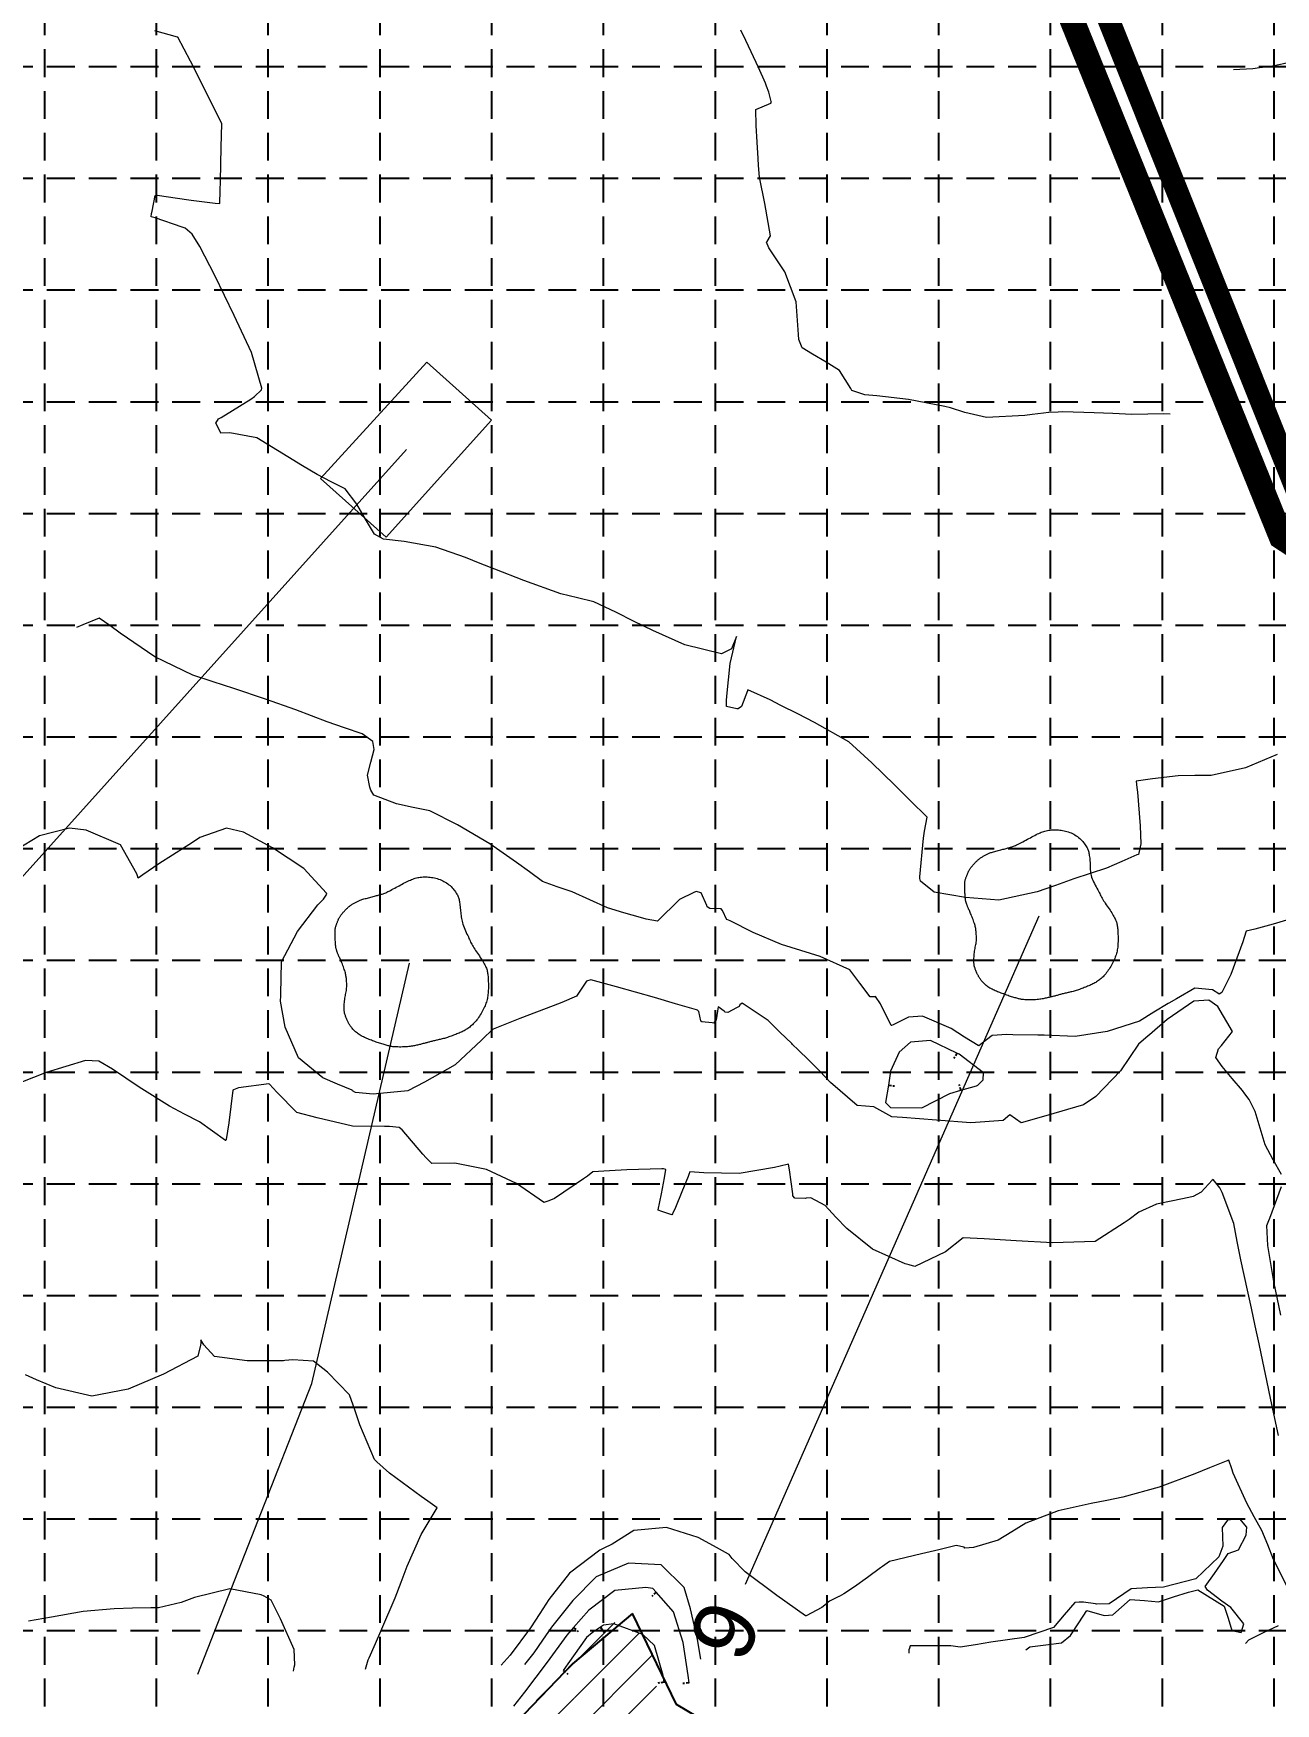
# Model space of a CAD drawing. Header units: inches. Extents: x 5793 to 8686, y 17256 to 19065.
# Drawn here: x 7506 to 8008, y 17860 to 18535 of the extents above; entities that cross this region are included whole.
import ezdxf
from ezdxf.enums import TextEntityAlignment as Align

# ---------------------------------------------------------------- set-up
doc = ezdxf.new("R2010")
doc.units = ezdxf.units.IN
doc.header["$MEASUREMENT"] = 0
for name, pattern in [('DASHED', [0.75, 0.5, -0.25]), ('DASHED2', [0.375, 0.25, -0.125]), ('HIDDEN', [0.375, 0.25, -0.125]), ('LTP068', [100, 100, 0])]:
    doc.linetypes.add(name, pattern=pattern)
for name, color, linetype in [('1 LIMITS OF DISTURBANCE', 1, 'DASHED'), ('1 SILT FENCE', 200, 'Continuous'), ('E-Cont-Inter', 253, 'DASHED2'), ('E-WHatch', 5, 'LTP068'), ('golf line', 7, 'Continuous'), ('GRID', 254, 'HIDDEN'), ('P-PAVE', 4, 'Continuous')]:
    doc.layers.add(name, color=color, linetype=linetype)
for name, color, linetype, lineweight in [('P-GOLF-HOLE REV', 30, 'Continuous', 50), ('P-GOLF-HOLE#', 30, 'Continuous', 50), ('P-GOLF-HOLE-SAME', 30, 'Continuous', 50), ('P-PHASE 1 BNDRY', 7, 'DASHED2', 40)]:
    doc.layers.add(name, color=color, linetype=linetype, lineweight=lineweight)
doc.styles.add('MONOTXT', font='MONOTXT')

# ---------------------------------------------------------------- blocks, each defined once
blk = doc.blocks.new('LTP089')
at = {"layer": 'E-Cont-Inter', "color": 2, "flags": 128}
blk.add_lwpolyline([(0, 0), (0, 0.5)], dxfattribs=at)

msp = doc.modelspace()

# ---------------------------------------------------------------- linework, layer by layer
at = {"layer": '1 LIMITS OF DISTURBANCE', "ltscale": 60, "const_width": 10}
msp.add_lwpolyline([(7457.7, 18647.85), (7841.35, 18651.88), (7880.39, 18651.25), (8009.77, 18331.46), (8112.75, 18263.26), (8213.85, 18229.39), (8343.85, 18226.56), (8345.75, 18302.51), (8513.75, 18303.79), (8514.23, 18454.18), (8361.21, 18450.24, -0.194961), (8256.31, 18489.65), (8158.35, 18529.67), (8117.67, 18558.33), (8091.09, 18583.78), (8057.87, 18629.71), (8013.22, 18671.82), (7996.13, 18710.87), (7931.85, 18727.95), (6121.08, 18711.97)], format="xyb", dxfattribs=at)
at = {"layer": '1 SILT FENCE', "ltscale": 500, "const_width": 9}
msp.add_lwpolyline([(8019.42, 18341.76), (7895.84, 18651.25)], dxfattribs=at)
at = {"layer": 'E-Cont-Inter', "color": 35, "linetype": 'Continuous', "lineweight": 0}
for points in [[(8008.12, 18243.57, 547.98), (7995.37, 18238.25, 547.98), (7981.55, 18235.18, 547.98), (7974.87, 18235.1, 547.98), (7968.19, 18235.03, 547.98), (7957.76, 18233.74, 547.98), (7951.25, 18232.81, 547.98), (7951.53, 18230.24, 547.98), (7951.73, 18228.42, 547.98), (7952.85, 18214.79, 547.98), (7953.09, 18207.51, 547.98), (7952.19, 18203.26, 547.98), (7951.5, 18203.05, 547.98), (7945.39, 18200.41, 547.98), (7939.29, 18197.76, 547.98), (7932.66, 18195.55, 547.98), (7926.03, 18193.33, 547.98), (7918.66, 18190.72, 547.98), (7911.28, 18188.12, 547.98), (7895.71, 18184.74, 547.98), (7882.32, 18185.82, 547.98), (7869.66, 18187.99, 547.98), (7864.11, 18192.42, 547.98), (7863.9, 18193.46, 547.98), (7863.81, 18194.18, 547.98), (7865.3, 18209.76, 547.98), (7865.81, 18212.61, 547.98), (7866.78, 18218.3, 547.98), (7866.7, 18218.38, 547.98), (7860.15, 18224.85, 547.98), (7853.6, 18231.33, 547.98), (7844.45, 18240.25, 547.98), (7835.24, 18248.71, 547.98), (7821.33, 18256.49, 547.98), (7814.57, 18259.97, 547.98), (7807.81, 18263.46, 547.98), (7803.39, 18265.73, 547.98), (7794.4, 18269.72, 547.98), (7794.26, 18269.32, 547.98), (7791.87, 18262.93, 547.98), (7790.58, 18261.99, 547.98), (7789.97, 18262.11, 547.98), (7785.83, 18262.93, 547.98), (7785.83, 18265.41, 547.98), (7785.95, 18267.13, 547.98), (7787.3, 18280.37, 547.98), (7789.91, 18291.25, 547.98), (7789.9, 18291.26, 547.98), (7789.88, 18291.24, 547.98), (7787.88, 18286.29, 547.98), (7783.83, 18284.21, 547.98), (7769.01, 18287.88, 547.98), (7756.03, 18293.66, 547.98), (7748.56, 18297.37, 547.98), (7741.09, 18301.07, 547.98), (7732.28, 18305.28, 547.98), (7725.61, 18306.91, 547.98), (7718.93, 18308.53, 547.98), (7703.95, 18313.84, 547.98), (7692.26, 18318.4, 547.98), (7686.38, 18320.78, 547.98), (7680.51, 18323.15, 547.98), (7668.47, 18327.31, 547.98), (7655.73, 18329.6, 547.98), (7647.29, 18330.56, 547.98), (7643.71, 18332.63, 547.98), (7640.13, 18338.71, 547.98), (7636.55, 18344.78, 547.98), (7631.88, 18350.95, 547.98), (7626.2, 18353.8, 547.98), (7620.53, 18356.64, 547.98), (7614.64, 18360.26, 547.98), (7608.75, 18363.89, 547.98), (7596.13, 18371.47, 547.98), (7585.34, 18373.55, 547.98), (7581.72, 18373.34, 547.98), (7581.61, 18373.57, 547.98), (7579.69, 18377.4, 547.98), (7580.75, 18379.18, 547.98), (7581.85, 18379.76, 547.98), (7593.79, 18387.12, 547.98), (7595.2, 18388.14, 547.98), (7598.1, 18390.94, 547.98), (7598.24, 18391.55, 547.98), (7594.01, 18405.93, 547.98), (7587.07, 18420.96, 547.98), (7579.24, 18437.05, 547.98), (7573.15, 18448.76, 547.98), (7570.04, 18453.81, 547.98), (7567.21, 18456.17, 547.98), (7566.11, 18456.61, 547.98), (7555.18, 18460.31, 547.98), (7553.47, 18460.74, 547.98), (7553.73, 18462.07, 547.98), (7553.91, 18463.02, 547.98), (7555.15, 18469.43, 547.98), (7556.2, 18469.55, 547.98), (7556.9, 18469.44, 547.98), (7563.29, 18468.47, 547.98), (7569.69, 18467.5, 547.98), (7579.35, 18466.35, 547.98), (7581.27, 18466.13, 547.98), (7581.4, 18471.42, 547.98), (7581.49, 18475.15, 547.98), (7581.67, 18482.03, 547.98), (7581.84, 18488.92, 547.98), (7582.06, 18498.31, 547.98), (7574.33, 18513.79, 547.98), (7569.35, 18523.67, 547.98), (7564.29, 18533.36, 547.98), (7564.15, 18533.38, 547.98), (7554.98, 18535.9, 547.98)], [(7964.92, 18381.11, 551.98), (7962.44, 18381.22, 551.98), (7955.95, 18381.05, 551.98), (7949.47, 18380.88, 551.98), (7941.85, 18381.28, 551.98), (7934.24, 18381.67, 551.98), (7921.63, 18381.95, 551.98), (7919.67, 18381.9, 551.98), (7915.95, 18381.73, 551.98), (7915.82, 18381.7, 551.98), (7913.81, 18381.46, 551.98), (7909.26, 18380.94, 551.98), (7906.23, 18380.59, 551.98), (7890.76, 18379.69, 551.98), (7882.05, 18381.68, 551.98), (7876.32, 18383.67, 551.98), (7873.92, 18384.17, 551.98), (7859.31, 18387.01, 551.98), (7846.53, 18388.45, 551.98), (7841.66, 18388.92, 551.98), (7836.44, 18390.57, 551.98), (7835.97, 18391.41, 551.98), (7831.47, 18398.75, 551.98), (7826.03, 18402.01, 551.98), (7820.58, 18405.28, 551.98), (7816.42, 18407.9, 551.98), (7815.07, 18411.22, 551.98), (7814.94, 18413.29, 551.98), (7813.96, 18426.45, 551.98), (7809.37, 18438.59, 551.98), (7802.88, 18448.31, 551.98), (7801.98, 18450.58, 551.98), (7802.26, 18450.88, 551.98), (7803.63, 18453.15, 551.98), (7801.28, 18466.2, 551.98), (7799.12, 18476.83, 551.98), (7798.8, 18481.53, 551.98), (7798.63, 18484.3, 551.98), (7798.23, 18490.99, 551.98), (7797.83, 18497.67, 551.98), (7797.63, 18504.09, 551.98), (7803.77, 18506.7, 551.98), (7803.97, 18507.11, 551.98), (7803.89, 18507.36, 551.98), (7802.87, 18511.09, 551.98), (7802, 18513.59, 551.98), (7801.52, 18514.74, 551.98), (7798.68, 18521.09, 551.98), (7795.84, 18527.44, 551.98), (7793.66, 18531.99, 551.98), (7791.65, 18536.11, 551.98)], [(8021.78, 18179.59, 545.98), (8006.52, 18175.07, 545.98), (7999.19, 18173.11, 545.98), (7995.63, 18172.19, 545.98), (7994.81, 18169.73, 545.98), (7994.22, 18167.99, 545.98), (7989.42, 18154.81, 545.98), (7985.78, 18147.53, 545.98), (7984.78, 18146.79, 545.98), (7984.53, 18147, 545.98), (7982.01, 18148.58, 545.98), (7974.93, 18149.19, 545.98), (7967.46, 18144.95, 545.98), (7964.4, 18143.15, 545.98), (7964.15, 18143.07, 545.98), (7958.32, 18139.47, 545.98), (7952.5, 18135.87, 545.98), (7939.57, 18131.76, 545.98), (7926.61, 18129.69, 545.98), (7914.05, 18130.2, 545.98), (7912.07, 18130.25, 545.98), (7911.58, 18130.24, 545.98), (7901.36, 18130.43, 545.98), (7898.97, 18130.47, 545.98), (7898.96, 18130.47, 545.98), (7893.04, 18130.06, 545.98), (7889.01, 18127.02, 545.98), (7887.72, 18125.91, 545.98), (7887.39, 18126.09, 545.98), (7881.94, 18129.48, 545.98), (7876.49, 18132.87, 545.98), (7864.95, 18137.86, 545.98), (7859.33, 18137.48, 545.98), (7853.14, 18134.44, 545.98), (7852.37, 18134.11, 545.98), (7852.33, 18134.18, 545.98), (7847.98, 18142.85, 545.98), (7845.94, 18145.92, 545.98), (7845.64, 18145.77, 545.98), (7843.79, 18145.73, 545.98), (7839.68, 18151.18, 545.98), (7835.56, 18156.63, 545.98), (7823.68, 18162.06, 545.98), (7815.89, 18164.47, 545.98), (7808.09, 18166.87, 545.98), (7796.52, 18171.74, 545.98), (7787.29, 18176.39, 545.98), (7786, 18177.01, 545.98), (7785.93, 18176.89, 545.98), (7784.23, 18180.57, 545.98), (7783.62, 18181.25, 545.98), (7783.31, 18181.26, 545.98), (7779.09, 18181.41, 545.98), (7777.95, 18182.11, 545.98), (7777.82, 18182.59, 545.98), (7775.63, 18187.75, 545.98), (7773.61, 18188.22, 545.98), (7772.58, 18187.9, 545.98), (7766.83, 18184.98, 545.98), (7757.92, 18176.31, 545.98), (7753.45, 18177.05, 545.98), (7751.04, 18177.76, 545.98), (7744.42, 18179.68, 545.98), (7737.8, 18181.61, 545.98), (7730.63, 18184.87, 545.98), (7723.47, 18188.14, 545.98), (7717.47, 18190.22, 545.98), (7711.47, 18192.3, 545.98), (7706.23, 18196.16, 545.98), (7700.98, 18200.02, 545.98), (7690.23, 18207.46, 545.98), (7677.28, 18215.2, 545.98), (7666.06, 18220.88, 545.98), (7659.34, 18222.25, 545.98), (7652.61, 18223.63, 545.98), (7643.42, 18227.16, 545.98), (7642.27, 18229.24, 545.98), (7641.87, 18230.35, 545.98), (7640.94, 18235.32, 545.98), (7642.27, 18240.47, 545.98), (7643.6, 18245.62, 545.98), (7642.98, 18248.89, 545.98), (7638.76, 18251.98, 545.98), (7631.65, 18254.4, 545.98), (7624.54, 18256.81, 545.98), (7618.25, 18259.22, 545.98), (7611.96, 18261.63, 545.98), (7599.66, 18266.01, 545.98), (7586.85, 18270.3, 545.98), (7578.59, 18272.99, 545.98), (7570.32, 18275.69, 545.98), (7555, 18283.12, 545.98), (7541.02, 18292.65, 545.98), (7536.78, 18295.65, 545.98), (7532.54, 18298.64, 545.98), (7525.91, 18295.99, 545.98), (7523.34, 18294.96, 545.98)], [(8009.83, 18073.99, 543.98), (8006.57, 18079.94, 543.98), (8003.29, 18085.89, 543.98), (8001.27, 18092.62, 543.98), (7999.25, 18099.36, 543.98), (7996.86, 18104.28, 543.98), (7995.13, 18106.58, 543.98), (7994.19, 18107.83, 543.98), (7990.04, 18112.74, 543.98), (7985.9, 18117.65, 543.98), (7983.4, 18121.24, 543.98), (7984.47, 18124.75, 543.98), (7985.61, 18126.05, 543.98), (7985.61, 18126.05, 543.98), (7990.17, 18131.74, 543.98), (7984.25, 18141.85, 543.98), (7980.5, 18144.38, 543.98), (7974.53, 18143.92, 543.98), (7963.74, 18136.62, 543.98), (7958.72, 18132.2, 543.98), (7956.63, 18130.38, 543.98), (7956.08, 18129.92, 543.98), (7952.15, 18126.63, 543.98), (7948.53, 18121.26, 543.98), (7944.92, 18115.88, 543.98), (7934.88, 18105.48, 543.98), (7929.9, 18102.15, 543.98), (7914.78, 18097.64, 543.98), (7904.79, 18094.79, 543.98), (7900.21, 18098.11, 543.98), (7897.55, 18095.74, 543.98), (7884.45, 18094.87, 543.98), (7870.55, 18095.89, 543.98), (7863.69, 18096.45, 543.98), (7856.84, 18097, 543.98), (7852.62, 18097.3, 543.98), (7845.37, 18101.36, 543.98), (7838.62, 18101.79, 543.98), (7827.82, 18111.14, 543.98), (7823.45, 18115.67, 543.98), (7819.09, 18120.2, 543.98), (7814.69, 18124.36, 543.98), (7812.52, 18126.48, 543.98), (7812.17, 18126.81, 543.98), (7807.4, 18131.48, 543.98), (7802.64, 18136.14, 543.98), (7792.14, 18143.1, 543.98), (7791.18, 18142.5, 543.98), (7790.98, 18141.8, 543.98), (7790.98, 18141.8, 543.98), (7789.86, 18141.3, 543.98), (7786.4, 18139.37, 543.98), (7785.28, 18139.57, 543.98), (7784.92, 18140, 543.98), (7782.49, 18141.62, 543.98), (7781.63, 18136.46, 543.98), (7780.62, 18135.11, 543.98), (7780.07, 18135.17, 543.98), (7775.87, 18135.66, 543.98), (7775.5, 18135.89, 543.98), (7775.48, 18136.02, 543.98), (7774.68, 18139.84, 543.98), (7774.09, 18140.39, 543.98), (7773.75, 18140.51, 543.98), (7765.25, 18142.96, 543.98), (7756.75, 18145.41, 543.98), (7749.07, 18147.56, 543.98), (7741.39, 18149.7, 543.98), (7731, 18152.57, 543.98), (7729.23, 18152.07, 543.98), (7725.2, 18145.97, 543.98), (7719.39, 18143.4, 543.98), (7715.78, 18142.03, 543.98), (7709.11, 18139.48, 543.98), (7702.43, 18136.93, 543.98), (7691.58, 18132.63, 543.98), (7688.61, 18129.92, 543.98), (7686.93, 18128.19, 543.98), (7676.3, 18118.21, 543.98), (7663.9, 18111.24, 543.98), (7657.17, 18107.82, 543.98), (7643.2, 18106.46, 543.98), (7636, 18107.09, 543.98), (7634.79, 18107.76, 543.98), (7634.65, 18107.99, 543.98), (7628.74, 18110.48, 543.98), (7622.83, 18112.97, 543.98), (7613.04, 18121.03, 543.98), (7607.68, 18133.44, 543.98), (7605.79, 18143.96, 543.98), (7605.85, 18146.15, 543.98), (7605.84, 18146.79, 543.98), (7606.18, 18159.92, 543.98), (7612.67, 18172.11, 543.98), (7620.8, 18182.87, 543.98), (7623.16, 18185.12, 543.98), (7624.45, 18187.17, 543.98), (7624.31, 18187.66, 543.98), (7615.21, 18197.53, 543.98), (7602.49, 18205.91, 543.98), (7590.82, 18212.26, 543.98), (7583.98, 18213.82, 543.98), (7573.14, 18210.05, 543.98), (7569.76, 18207.84, 543.98), (7567.64, 18206.5, 543.98), (7562.15, 18202.98, 543.98), (7556.66, 18199.47, 543.98), (7550.13, 18195, 543.98), (7548.27, 18193.65, 543.98), (7547.96, 18194.66, 543.98), (7547.73, 18195.38, 543.98), (7541.14, 18207.17, 543.98), (7527.34, 18213.05, 543.98), (7520.6, 18213.83, 543.98), (7508.48, 18210.74, 543.98), (7496.04, 18203.22, 543.98)], [(7878.76, 18123.02, 543.98), (7868.2, 18128.15, 543.98), (7860.15, 18127.37, 543.98), (7855.56, 18123.34, 543.98), (7852.06, 18115.68, 543.98), (7851.19, 18110.11, 543.98)], [(8008.69, 17968.53, 541.98), (8005.57, 17982.96, 541.98), (8003.94, 17990.69, 541.98), (8002.31, 17998.41, 541.98), (8000.82, 18005.6, 541.98), (7999.33, 18012.79, 541.98), (7997.73, 18019.99, 541.98), (7996.14, 18027.19, 541.98), (7993.44, 18039.54, 541.98), (7992.06, 18046.85, 541.98), (7990.68, 18054.15, 541.98), (7985.99, 18066.65, 541.98), (7984.94, 18068.6, 541.98), (7982.28, 18071.92, 541.98), (7981.86, 18071.65, 541.98), (7977.45, 18066.82, 541.98), (7974.23, 18065.02, 541.98), (7972.48, 18064.66, 541.98), (7965.96, 18063.35, 541.98), (7959.44, 18062.04, 541.98), (7952.35, 18058.7, 541.98), (7948.39, 18055.73, 541.98), (7946.35, 18054.38, 541.98), (7934.6, 18046.89, 541.98), (7917.39, 18046.31, 541.98), (7902.71, 18047.15, 541.98), (7896.25, 18047.54, 541.98), (7889.79, 18047.93, 541.98), (7881.4, 18048.43, 541.98), (7874.25, 18042.76, 541.98), (7861.86, 18036.87, 541.98), (7859.58, 18037.48, 541.98), (7857.96, 18037.92, 541.98), (7844.82, 18043.79, 541.98), (7834.38, 18052.14, 541.98), (7830.02, 18056.78, 541.98), (7825.66, 18061.43, 541.98), (7819.83, 18064.6, 541.98), (7817.99, 18064.35, 541.98), (7817.6, 18064.33, 541.98), (7813.4, 18064.34, 541.98), (7812.65, 18065.38, 541.98), (7812.63, 18066.09, 541.98), (7811.32, 18075.9, 541.98), (7810.84, 18078.1, 541.98), (7807.51, 18077.3, 541.98), (7805.14, 18076.75, 541.98), (7790.89, 18074.42, 541.98), (7776.7, 18074.57, 541.98), (7771.05, 18075.05, 541.98), (7770.64, 18073.93, 541.98), (7770.34, 18073.14, 541.98), (7767.76, 18066.91, 541.98), (7765.18, 18060.67, 541.98), (7764.01, 18058.03, 541.98), (7763.77, 18057.65, 541.98), (7763.72, 18057.67, 541.98), (7759.72, 18059.04, 541.98), (7758.27, 18059.62, 541.98), (7758.29, 18059.69, 541.98), (7759.56, 18066.15, 541.98), (7760.85, 18072.61, 541.98), (7761.39, 18076.01, 541.98), (7760.39, 18076.19, 541.98), (7759.66, 18076.23, 541.98), (7745.63, 18075.85, 541.98), (7738.58, 18075.42, 541.98), (7731.89, 18074.99, 541.98), (7729.68, 18073.33, 541.98), (7728.12, 18072.15, 541.98), (7716.4, 18064.32, 541.98), (7714.09, 18063.27, 541.98), (7712.09, 18062.72, 541.98), (7711.97, 18062.83, 541.98), (7701.08, 18070.33, 541.98), (7688.88, 18075.94, 541.98), (7676.12, 18078.57, 541.98), (7666.85, 18078.45, 541.98), (7664.53, 18080.65, 541.98), (7663.27, 18082.23, 541.98), (7654.83, 18092.03, 541.98), (7653.63, 18092.93, 541.98), (7649.8, 18093.37, 541.98), (7647.68, 18093.36, 541.98), (7634.83, 18093.53, 541.98), (7620.61, 18096.83, 541.98), (7612.37, 18098.98, 541.98), (7604.3, 18107.26, 541.98), (7601.25, 18110.45, 541.98), (7600.99, 18110.54, 541.98), (7588.85, 18108.91, 541.98), (7586.78, 18108.17, 541.98), (7586.57, 18108, 541.98), (7585.71, 18101.44, 541.98), (7584.85, 18094.88, 541.98), (7583.87, 18088.1, 541.98), (7583.64, 18087.69, 541.98), (7583.58, 18087.69, 541.98), (7578.33, 18091.44, 541.98), (7573.08, 18095.2, 541.98), (7567.03, 18098.37, 541.98), (7560.98, 18101.54, 541.98), (7548.65, 18109.29, 541.98), (7543.32, 18112.91, 541.98), (7537.99, 18116.52, 541.98), (7532.34, 18119.7, 541.98), (7527.03, 18120.07, 541.98), (7511.16, 18115.22, 541.98), (7495.17, 18108.84, 541.98)], [(7886.72, 18109.75, 543.98), (7887.26, 18110.09, 543.98), (7889.49, 18112.19, 543.98), (7889.54, 18115.08, 543.98), (7879.8, 18122.52, 543.98), (7878.76, 18123.02, 543.98)], [(7851.19, 18110.11, 543.98), (7850.08, 18103.02, 543.98), (7852.05, 18100.99, 543.98), (7864.64, 18100.9, 543.98), (7876, 18106.68, 543.98), (7880.49, 18107.96, 543.98)], [(7880.49, 18107.96, 543.98), (7886.72, 18109.75, 543.98)], [(8009.62, 18017.18, 543.98), (8006.82, 18030.81, 543.98), (8004.41, 18045.31, 543.98), (8003.98, 18053.32, 543.98), (8004.77, 18055.44, 543.98), (8005.22, 18056.3, 543.98), (8009.85, 18069.07, 543.98)], [(7640.02, 17874.18, 537.98), (7641.19, 17877.9, 537.98), (7641.56, 17878.72, 537.98), (7644.13, 17884.56, 537.98), (7646.69, 17890.39, 537.98), (7651.99, 17902.96, 537.98), (7654.44, 17909.35, 537.98), (7656.88, 17915.75, 537.98), (7662.54, 17928.53, 537.98), (7666.55, 17935.35, 537.98), (7669.01, 17939.34, 537.98), (7665.23, 17942.04, 537.98), (7662.57, 17943.94, 537.98), (7649.71, 17953.38, 537.98), (7644.59, 17957.84, 537.98), (7643.76, 17958.81, 537.98), (7643.69, 17958.85, 537.98), (7637.81, 17972.8, 537.98), (7635.7, 17978.86, 537.98), (7633.58, 17984.92, 537.98), (7624.76, 17994.19, 537.98), (7619.08, 17998.53, 537.98), (7610.69, 17999.16, 537.98), (7607.49, 17998.86, 537.98), (7606.91, 17998.71, 537.98), (7592.31, 17998.69, 537.98), (7579.14, 18000.5, 537.98), (7574.75, 18005.16, 537.98), (7573.65, 18007.15, 537.98), (7573.58, 18005.87, 537.98), (7573.52, 18004.98, 537.98), (7572.37, 18000.6, 537.98), (7558.57, 17993.3, 537.98), (7544.29, 17987.25, 537.98), (7529.53, 17984.37, 537.98), (7515.01, 17987.8, 537.98), (7507.24, 17991.05, 537.98), (7502.83, 17993, 537.98)], [(8012.6, 17906.77, 537.98), (8006.71, 17918.47, 537.98), (8004.34, 17924.33, 537.98), (8001.98, 17930.19, 537.98), (7998.92, 17935.73, 537.98), (7995.85, 17941.27, 537.98), (7990.44, 17953.39, 537.98), (7989.83, 17955.11, 537.98), (7988.6, 17958.52, 537.98), (7987.62, 17958.13, 537.98), (7986.89, 17957.84, 537.98), (7980.87, 17955.43, 537.98), (7974.84, 17953.02, 537.98), (7960.5, 17947.62, 537.98), (7945.85, 17943.67, 537.98), (7939.44, 17942.35, 537.98), (7933.02, 17941.04, 537.98), (7919.7, 17938.17, 537.98), (7906.62, 17933.08, 537.98), (7901.08, 17929.66, 537.98), (7895.54, 17926.24, 537.98), (7885.59, 17923.32, 537.98), (7882.09, 17923.06, 537.98), (7881.71, 17923.38, 537.98), (7878.5, 17924.1, 537.98), (7871.55, 17922.41, 537.98), (7864.6, 17920.72, 537.98), (7851.57, 17917.63, 537.98), (7848.76, 17915.65, 537.98), (7848, 17915.08, 537.98), (7842.72, 17911.25, 537.98), (7837.44, 17907.41, 537.98), (7833.2, 17904.62, 537.98), (7831.34, 17903.52, 537.98), (7831.22, 17903.5, 537.98), (7827.4, 17901.59, 537.98), (7826.15, 17900.66, 537.98), (7826.13, 17900.51, 537.98), (7824.33, 17899.12, 537.98), (7817.97, 17895.76, 537.98), (7817.75, 17895.72, 537.98), (7806.08, 17903.9, 537.98), (7793.3, 17913.54, 537.98), (7788.05, 17918.91, 537.98), (7786.85, 17920.54, 537.98), (7786.63, 17920.64, 537.98), (7780.52, 17923.97, 537.98), (7774.42, 17927.3, 537.98), (7761.57, 17931.37, 537.98), (7748.46, 17930.13, 537.98), (7739.63, 17924.66, 537.98), (7736.05, 17922.85, 537.98), (7734.73, 17922.27, 537.98), (7722.49, 17912.87, 537.98), (7714.1, 17902.32, 537.98), (7710.39, 17896.61, 537.98), (7706.68, 17890.9, 537.98), (7698.53, 17879.86, 537.98), (7694.91, 17875.79, 537.98)], [(7906.67, 17881.98, 535.98), (7908.34, 17883.15, 535.98), (7914.72, 17883.99, 535.98), (7921.09, 17884.83, 535.98), (7924.75, 17887.74, 535.98), (7928.01, 17892.81, 535.98), (7931.27, 17897.88, 535.98), (7938.29, 17895.86, 535.98), (7941.78, 17896.11, 535.98), (7948.81, 17902.31, 535.98), (7954.52, 17901.84, 535.98), (7960.22, 17901.38, 535.98), (7966.29, 17903.32, 535.98), (7972.36, 17905.27, 535.98), (7976.07, 17906.25, 535.98), (7986.81, 17899.62, 535.98), (7988.33, 17894.7, 535.98), (7989.85, 17889.77, 535.98), (7993.55, 17888.96, 535.98), (7994.74, 17892.42, 535.98), (7989.45, 17899.02, 535.98), (7985.83, 17901.59, 535.98), (7980.05, 17906.06, 535.98), (7979.14, 17907.54, 535.98), (7982.79, 17912.78, 535.98), (7986.44, 17918.01, 535.98), (7988.38, 17920.84, 535.98), (7992.51, 17922.39, 535.98), (7995.59, 17928.35, 535.98), (7995.91, 17931.49, 535.98), (7993.11, 17934.94, 535.98), (7988.07, 17934.29, 535.98), (7985.94, 17931.34, 535.98), (7986.22, 17923.87, 535.98), (7984.56, 17919.53, 535.98), (7975.26, 17910.62, 535.98), (7962.21, 17907.28, 535.98), (7955.73, 17906.96, 535.98), (7949.25, 17906.64, 535.98), (7940.26, 17900.58, 535.98), (7935.25, 17900.37, 535.98), (7934.85, 17900.5, 535.98), (7929.91, 17901.19, 535.98), (7928.54, 17901.18, 535.98), (7928.26, 17901.19, 535.98), (7926.42, 17901.13, 535.98), (7922.14, 17896.06, 535.98), (7917.86, 17890.99, 535.98), (7905.96, 17886.93, 535.98), (7899.27, 17885.97, 535.98), (7892.59, 17885, 535.98), (7886.35, 17884.03, 535.98), (7880.1, 17883.06, 535.98), (7876.45, 17883.63, 535.98), (7859.97, 17883.61, 535.98), (7859.68, 17882.68, 535.98), (7859.48, 17882.01, 535.98), (7859.38, 17880.6, 535.98)], [(7775.5, 17878.15, 535.98), (7774.07, 17886.21, 535.98), (7771.32, 17898.56, 535.98), (7768.7, 17907.09, 535.98), (7759.5, 17916.26, 535.98), (7746.31, 17916.99, 535.98), (7733.21, 17911.47, 535.98), (7723.77, 17901.95, 535.98), (7715.15, 17891.06, 535.98), (7711.57, 17885.91, 535.98), (7708, 17880.75, 535.98), (7704.24, 17876.06, 535.98)], [(7611, 17873.33, 535.98), (7611.27, 17875.02, 535.98), (7611.48, 17875.9, 535.98), (7611.27, 17882.06, 535.98), (7605.75, 17894.5, 535.98), (7601.96, 17902.04, 535.98), (7599.16, 17903.7, 535.98), (7597.93, 17904.24, 535.98), (7585.32, 17906.65, 535.98), (7571.04, 17903.12, 535.98), (7565.67, 17901.05, 535.98), (7556.5, 17898.98, 535.98), (7553.45, 17898.92, 535.98), (7546.06, 17898.74, 535.98), (7538.66, 17898.56, 535.98), (7526.04, 17897.4, 535.98), (7513.27, 17895.18, 535.98), (7503.98, 17893.55, 535.98)], [(7757.48, 17905.22, 533.98), (7756.1, 17906.78, 533.98), (7753.3, 17907.12, 533.98), (7740.74, 17905.95, 533.98), (7730.2, 17898.01, 533.98), (7724.08, 17891.03, 533.98)], [(7770.73, 17868.63, 533.98), (7770.38, 17871.65, 533.98), (7768.32, 17884.91, 533.98), (7764.43, 17897.35, 533.98), (7757.48, 17905.22, 533.98)], [(7724.08, 17891.03, 533.98), (7721.31, 17887.87, 533.98), (7713.46, 17876.95, 533.98), (7704.24, 17864.92, 533.98), (7699.87, 17859.2, 533.98)], [(7734.95, 17891.08, 531.98), (7732.14, 17889.29, 531.98)], [(7760.61, 17868.86, 531.98), (7760.22, 17871.66, 531.98), (7756.79, 17883.68, 531.98), (7752.07, 17888.11, 531.98), (7740.34, 17892.5, 531.98), (7736.18, 17891.87, 531.98), (7734.95, 17891.08, 531.98)], [(7995.34, 17884.58, 537.98), (7996.64, 17886.07, 537.98), (8002.66, 17888.91, 537.98), (8008.69, 17891.75, 537.98)], [(7732.14, 17889.29, 531.98), (7731.58, 17888.83, 531.98), (7729.23, 17886.95, 531.98), (7721.76, 17876.25, 531.98), (7719.82, 17873.68, 531.98)]]:
    msp.add_polyline3d(points, dxfattribs=at)
at = {"layer": 'E-WHatch', "color": 35, "ltscale": 500}
msp.add_lwpolyline([(7697, 17712.4), (7770.69, 17763.24), (7838.04, 17786.12), (7852.01, 17840.77), (7829.14, 17854.75), (7787.21, 17847.13), (7765.61, 17859.83), (7747.82, 17896.69), (7723.68, 17876.36), (7694.46, 17845.86), (7657.61, 17802.64), (7647.45, 17782.3), (7649.98, 17751.8), (7666.5, 17731.46), (7681.75, 17716.21)], close=True, dxfattribs=at)
at = {"layer": 'E-WHatch', "lineweight": 9}
for points in [[(7709.04, 17861.31, 531.34), (7740.69, 17892.96, 531.34)], [(7653.67, 17791.79, 531.34), (7750.66, 17888.79, 531.34)], [(7653.07, 17777.05, 531.34), (7755.58, 17879.57, 531.34)], [(7654.86, 17764.7, 531.34), (7757.52, 17867.36, 531.34)]]:
    msp.add_polyline3d(points, dxfattribs=at)
at = {"layer": 'golf line', "linetype": 'Continuous', "lineweight": 0}
msp.add_lwpolyline([(7664.77, 18402.1), (7690.91, 18378.6), (7648.46, 18331.38), (7621.88, 18355.14), (7664.77, 18402.1)], dxfattribs=at)
for points in [[(7906.7, 18209.03), (7907.31, 18209.35), (7907.91, 18209.68), (7908.51, 18210.01), (7909.11, 18210.33), (7909.7, 18210.64), (7910.28, 18210.94), (7910.84, 18211.23), (7911.39, 18211.5), (7911.92, 18211.75), (7912.42, 18211.97), (7912.92, 18212.18), (7913.41, 18212.37), (7913.9, 18212.54), (7914.38, 18212.69), (7914.88, 18212.82), (7915.38, 18212.93), (7915.9, 18213.03), (7916.43, 18213.1), (7916.97, 18213.16), (7917.52, 18213.2), (7918.08, 18213.22), (7918.65, 18213.22), (7919.22, 18213.21), (7919.8, 18213.17), (7920.37, 18213.11), (7920.95, 18213.04), (7921.53, 18212.94), (7922.11, 18212.83), (7922.69, 18212.69), (7923.26, 18212.53), (7923.82, 18212.35), (7924.38, 18212.15), (7924.93, 18211.93), (7925.47, 18211.68), (7925.99, 18211.41), (7926.51, 18211.11), (7927.01, 18210.8), (7927.49, 18210.46), (7927.96, 18210.1), (7928.42, 18209.71), (7928.85, 18209.3), (7929.26, 18208.88), (7929.65, 18208.44), (7930.01, 18208), (7930.35, 18207.57), (7930.66, 18207.14), (7930.94, 18206.72), (7931.18, 18206.33), (7931.4, 18205.95), (7931.58, 18205.6), (7931.73, 18205.25), (7931.86, 18204.9), (7931.98, 18204.55), (7932.08, 18204.17), (7932.16, 18203.77), (7932.24, 18203.33), (7932.31, 18202.84), (7932.38, 18202.32), (7932.45, 18201.77), (7932.51, 18201.19), (7932.56, 18200.6), (7932.6, 18200), (7932.64, 18199.4), (7932.66, 18198.8), (7932.68, 18198.21), (7932.69, 18197.64), (7932.71, 18197.06), (7932.75, 18196.49), (7932.81, 18195.91), (7932.9, 18195.32), (7933.03, 18194.72), (7933.21, 18194.1), (7933.44, 18193.45), (7933.72, 18192.8), (7934.03, 18192.13), (7934.37, 18191.47), (7934.71, 18190.81), (7935.06, 18190.17), (7935.4, 18189.55), (7935.71, 18188.97), (7935.99, 18188.42), (7936.25, 18187.9), (7936.5, 18187.41), (7936.73, 18186.94), (7936.97, 18186.47), (7937.21, 18186.01), (7937.47, 18185.54), (7937.75, 18185.06), (7938.07, 18184.55), (7938.4, 18184.03), (7938.76, 18183.5), (7939.14, 18182.95), (7939.52, 18182.4), (7939.91, 18181.84), (7940.29, 18181.29), (7940.66, 18180.74), (7941.02, 18180.19), (7941.36, 18179.66), (7941.68, 18179.14), (7941.98, 18178.63), (7942.26, 18178.14), (7942.51, 18177.67), (7942.73, 18177.21), (7942.93, 18176.77), (7943.1, 18176.35), (7943.24, 18175.95), (7943.36, 18175.56), (7943.46, 18175.16), (7943.54, 18174.77), (7943.61, 18174.36), (7943.66, 18173.94), (7943.71, 18173.49), (7943.76, 18173.02), (7943.8, 18172.52), (7943.83, 18172), (7943.86, 18171.46), (7943.88, 18170.91), (7943.9, 18170.34), (7943.91, 18169.76), (7943.92, 18169.18), (7943.91, 18168.6), (7943.9, 18168.03), (7943.88, 18167.45), (7943.85, 18166.88), (7943.8, 18166.32), (7943.75, 18165.76), (7943.68, 18165.22), (7943.59, 18164.69), (7943.49, 18164.18), (7943.38, 18163.68), (7943.25, 18163.19), (7943.1, 18162.7), (7942.93, 18162.21), (7942.75, 18161.71), (7942.55, 18161.21), (7942.32, 18160.7), (7942.08, 18160.17), (7941.83, 18159.63), (7941.55, 18159.08), (7941.26, 18158.54), (7940.96, 18157.99), (7940.64, 18157.46), (7940.31, 18156.94), (7939.98, 18156.43), (7939.63, 18155.95), (7939.28, 18155.49), (7938.93, 18155.06), (7938.57, 18154.64), (7938.2, 18154.25), (7937.84, 18153.87), (7937.47, 18153.52), (7937.1, 18153.19), (7936.73, 18152.87), (7936.36, 18152.58), (7935.99, 18152.3), (7935.62, 18152.04), (7935.25, 18151.79), (7934.87, 18151.56), (7934.48, 18151.33), (7934.1, 18151.12), (7933.7, 18150.91), (7933.3, 18150.72), (7932.89, 18150.53), (7932.47, 18150.34), (7932.05, 18150.16), (7931.61, 18149.98), (7931.17, 18149.8), (7930.72, 18149.62), (7930.27, 18149.44), (7929.8, 18149.26), (7929.34, 18149.08), (7928.87, 18148.91), (7928.4, 18148.74), (7927.93, 18148.58), (7927.47, 18148.43), (7927.02, 18148.29), (7926.58, 18148.15), (7926.15, 18148.03), (7925.73, 18147.92), (7925.31, 18147.81), (7924.9, 18147.71), (7924.5, 18147.62), (7924.1, 18147.52), (7923.7, 18147.43), (7923.3, 18147.34), (7922.91, 18147.25), (7922.52, 18147.16), (7922.14, 18147.07), (7921.76, 18146.97), (7921.39, 18146.88), (7921.03, 18146.79), (7920.68, 18146.7), (7920.34, 18146.61), (7920, 18146.52), (7919.67, 18146.42), (7919.34, 18146.33), (7919.01, 18146.24), (7918.68, 18146.15), (7918.33, 18146.06), (7917.98, 18145.97), (7917.61, 18145.87), (7917.23, 18145.78), (7916.84, 18145.69), (7916.45, 18145.6), (7916.05, 18145.51), (7915.65, 18145.42), (7915.25, 18145.33), (7914.85, 18145.23), (7914.45, 18145.14), (7914.05, 18145.05), (7913.65, 18144.97), (7913.22, 18144.88), (7912.78, 18144.81), (7912.3, 18144.74), (7911.78, 18144.67), (7911.22, 18144.62), (7910.61, 18144.58), (7909.97, 18144.55), (7909.3, 18144.53), (7908.63, 18144.53), (7907.97, 18144.53), (7907.34, 18144.54), (7906.74, 18144.56), (7906.21, 18144.58), (7905.74, 18144.62), (7905.33, 18144.66), (7904.97, 18144.71), (7904.65, 18144.77), (7904.34, 18144.83), (7904.04, 18144.9), (7903.73, 18144.98), (7903.41, 18145.07), (7903.06, 18145.17), (7902.68, 18145.27), (7902.27, 18145.38), (7901.85, 18145.5), (7901.4, 18145.63), (7900.95, 18145.76), (7900.48, 18145.9), (7900.01, 18146.05), (7899.53, 18146.21), (7899.05, 18146.37), (7898.58, 18146.54), (7898.1, 18146.71), (7897.62, 18146.89), (7897.14, 18147.07), (7896.67, 18147.25), (7896.19, 18147.43), (7895.73, 18147.61), (7895.26, 18147.8), (7894.8, 18147.98), (7894.35, 18148.18), (7893.9, 18148.38), (7893.46, 18148.59), (7893.03, 18148.8), (7892.6, 18149.03), (7892.19, 18149.28), (7891.78, 18149.54), (7891.39, 18149.8), (7891.01, 18150.08), (7890.65, 18150.36), (7890.31, 18150.65), (7889.98, 18150.93), (7889.68, 18151.23), (7889.4, 18151.52), (7889.14, 18151.8), (7888.91, 18152.08), (7888.69, 18152.36), (7888.49, 18152.63), (7888.31, 18152.88), (7888.15, 18153.12), (7888, 18153.35), (7887.86, 18153.56), (7887.73, 18153.76), (7887.62, 18153.95), (7887.5, 18154.14), (7887.39, 18154.34), (7887.28, 18154.56), (7887.17, 18154.79), (7887.05, 18155.05), (7886.93, 18155.34), (7886.8, 18155.65), (7886.66, 18155.98), (7886.53, 18156.31), (7886.4, 18156.64), (7886.28, 18156.95), (7886.17, 18157.24), (7886.07, 18157.51), (7885.99, 18157.73), (7885.92, 18157.93), (7885.87, 18158.12), (7885.83, 18158.31), (7885.79, 18158.51), (7885.77, 18158.75), (7885.75, 18159.03), (7885.73, 18159.37), (7885.72, 18159.78), (7885.72, 18160.26), (7885.72, 18160.78), (7885.73, 18161.33), (7885.75, 18161.91), (7885.78, 18162.51), (7885.83, 18163.1), (7885.9, 18163.68), (7885.98, 18164.23), (7886.07, 18164.77), (7886.18, 18165.29), (7886.28, 18165.8), (7886.39, 18166.3), (7886.49, 18166.8), (7886.57, 18167.3), (7886.64, 18167.81), (7886.69, 18168.32), (7886.72, 18168.84), (7886.73, 18169.36), (7886.72, 18169.87), (7886.71, 18170.37), (7886.68, 18170.86), (7886.65, 18171.33), (7886.61, 18171.77), (7886.58, 18172.18), (7886.53, 18172.57), (7886.48, 18172.94), (7886.42, 18173.31), (7886.35, 18173.68), (7886.26, 18174.07), (7886.16, 18174.47), (7886.04, 18174.91), (7885.89, 18175.38), (7885.73, 18175.88), (7885.55, 18176.4), (7885.36, 18176.92), (7885.16, 18177.45), (7884.96, 18177.97), (7884.76, 18178.48), (7884.57, 18178.95), (7884.38, 18179.4), (7884.2, 18179.81), (7884.03, 18180.18), (7883.88, 18180.53), (7883.73, 18180.86), (7883.59, 18181.15), (7883.46, 18181.43), (7883.35, 18181.69), (7883.24, 18181.93), (7883.15, 18182.16), (7883.06, 18182.37), (7882.99, 18182.58), (7882.92, 18182.78), (7882.85, 18182.97), (7882.79, 18183.15), (7882.73, 18183.33), (7882.67, 18183.52), (7882.61, 18183.71), (7882.55, 18183.91), (7882.49, 18184.13), (7882.43, 18184.38), (7882.38, 18184.65), (7882.33, 18184.97), (7882.28, 18185.32), (7882.24, 18185.72), (7882.2, 18186.17), (7882.16, 18186.64), (7882.13, 18187.14), (7882.1, 18187.65), (7882.07, 18188.18), (7882.05, 18188.7), (7882.04, 18189.21), (7882.02, 18189.71), (7882.01, 18190.18), (7882.01, 18190.64), (7882.02, 18191.08), (7882.04, 18191.5), (7882.06, 18191.89), (7882.1, 18192.27), (7882.16, 18192.62), (7882.22, 18192.94), (7882.3, 18193.25), (7882.4, 18193.53), (7882.49, 18193.8), (7882.59, 18194.06), (7882.69, 18194.3), (7882.79, 18194.54), (7882.89, 18194.77), (7882.98, 18194.99), (7883.06, 18195.21), (7883.14, 18195.42), (7883.21, 18195.64), (7883.29, 18195.85), (7883.37, 18196.06), (7883.46, 18196.26), (7883.55, 18196.47), (7883.65, 18196.67), (7883.77, 18196.88), (7883.89, 18197.08), (7884.03, 18197.29), (7884.17, 18197.51), (7884.33, 18197.73), (7884.5, 18197.95), (7884.69, 18198.19), (7884.89, 18198.43), (7885.1, 18198.68), (7885.32, 18198.94), (7885.55, 18199.19), (7885.78, 18199.45), (7886.02, 18199.7), (7886.26, 18199.95), (7886.5, 18200.19), (7886.73, 18200.43), (7886.97, 18200.65), (7887.2, 18200.87), (7887.44, 18201.07), (7887.67, 18201.27), (7887.91, 18201.47), (7888.16, 18201.65), (7888.41, 18201.83), (7888.66, 18202), (7888.92, 18202.17), (7889.18, 18202.33), (7889.44, 18202.49), (7889.71, 18202.64), (7889.97, 18202.79), (7890.24, 18202.94), (7890.5, 18203.07), (7890.76, 18203.21), (7891.02, 18203.34), (7891.28, 18203.47), (7891.56, 18203.6), (7891.85, 18203.72), (7892.16, 18203.85), (7892.49, 18203.97), (7892.86, 18204.09), (7893.26, 18204.21), (7893.68, 18204.34), (7894.13, 18204.46), (7894.6, 18204.58), (7895.08, 18204.7), (7895.56, 18204.83), (7896.04, 18204.95), (7896.52, 18205.07), (7896.99, 18205.19), (7897.44, 18205.31), (7897.88, 18205.43), (7898.3, 18205.55), (7898.71, 18205.66), (7899.1, 18205.77), (7899.47, 18205.87), (7899.82, 18205.96), (7900.14, 18206.05), (7900.45, 18206.14), (7900.76, 18206.23), (7901.06, 18206.32), (7901.38, 18206.43), (7901.71, 18206.55), (7902.07, 18206.69), (7902.46, 18206.86), (7902.89, 18207.06), (7903.36, 18207.28), (7903.86, 18207.53), (7904.39, 18207.8), (7904.95, 18208.09), (7905.52, 18208.39), (7906.11, 18208.71)], [(7652.47, 18189.96), (7653.08, 18190.28), (7653.68, 18190.61), (7654.28, 18190.94), (7654.88, 18191.26), (7655.47, 18191.57), (7656.05, 18191.87), (7656.61, 18192.16), (7657.16, 18192.43), (7657.69, 18192.68), (7658.19, 18192.91), (7658.69, 18193.11), (7659.18, 18193.3), (7659.67, 18193.47), (7660.15, 18193.62), (7660.65, 18193.75), (7661.15, 18193.87), (7661.67, 18193.96), (7662.2, 18194.04), (7662.74, 18194.09), (7663.29, 18194.13), (7663.85, 18194.15), (7664.42, 18194.15), (7664.99, 18194.14), (7665.56, 18194.1), (7666.14, 18194.05), (7666.72, 18193.97), (7667.3, 18193.88), (7667.88, 18193.76), (7668.46, 18193.62), (7669.03, 18193.47), (7669.59, 18193.29), (7670.15, 18193.08), (7670.7, 18192.86), (7671.24, 18192.61), (7671.76, 18192.34), (7672.28, 18192.05), (7672.78, 18191.73), (7673.26, 18191.39), (7673.73, 18191.03), (7674.19, 18190.64), (7674.62, 18190.23), (7675.03, 18189.81), (7675.42, 18189.38), (7675.78, 18188.94), (7676.12, 18188.5), (7676.43, 18188.07), (7676.71, 18187.65), (7676.95, 18187.26), (7677.16, 18186.88), (7677.35, 18186.53), (7677.5, 18186.18), (7677.63, 18185.84), (7677.75, 18185.48), (7677.85, 18185.1), (7677.93, 18184.7), (7678.01, 18184.26), (7678.08, 18183.78), (7678.16, 18183.25), (7678.22, 18182.7), (7678.29, 18182.13), (7678.35, 18181.53), (7678.42, 18180.93), (7678.48, 18180.33), (7678.54, 18179.73), (7678.6, 18179.14), (7678.67, 18178.56), (7678.74, 18177.99), (7678.83, 18177.41), (7678.94, 18176.83), (7679.07, 18176.24), (7679.22, 18175.64), (7679.41, 18175.01), (7679.64, 18174.37), (7679.89, 18173.72), (7680.16, 18173.05), (7680.45, 18172.39), (7680.74, 18171.73), (7681.03, 18171.09), (7681.32, 18170.48), (7681.59, 18169.9), (7681.84, 18169.35), (7682.07, 18168.84), (7682.29, 18168.34), (7682.52, 18167.87), (7682.74, 18167.41), (7682.98, 18166.94), (7683.24, 18166.47), (7683.52, 18165.99), (7683.84, 18165.48), (7684.17, 18164.96), (7684.53, 18164.43), (7684.91, 18163.88), (7685.29, 18163.33), (7685.68, 18162.77), (7686.06, 18162.22), (7686.43, 18161.67), (7686.79, 18161.13), (7687.13, 18160.59), (7687.45, 18160.07), (7687.75, 18159.57), (7688.03, 18159.07), (7688.28, 18158.6), (7688.5, 18158.14), (7688.7, 18157.7), (7688.87, 18157.28), (7689.01, 18156.88), (7689.13, 18156.49), (7689.23, 18156.1), (7689.31, 18155.7), (7689.38, 18155.29), (7689.43, 18154.87), (7689.48, 18154.43), (7689.53, 18153.95), (7689.57, 18153.45), (7689.6, 18152.93), (7689.63, 18152.39), (7689.65, 18151.84), (7689.67, 18151.27), (7689.68, 18150.7), (7689.69, 18150.12), (7689.68, 18149.54), (7689.67, 18148.96), (7689.65, 18148.38), (7689.62, 18147.81), (7689.57, 18147.25), (7689.52, 18146.7), (7689.45, 18146.15), (7689.36, 18145.63), (7689.26, 18145.11), (7689.15, 18144.61), (7689.02, 18144.12), (7688.87, 18143.63), (7688.7, 18143.14), (7688.52, 18142.64), (7688.32, 18142.14), (7688.09, 18141.63), (7687.85, 18141.1), (7687.6, 18140.56), (7687.32, 18140.02), (7687.03, 18139.47), (7686.73, 18138.93), (7686.41, 18138.39), (7686.08, 18137.87), (7685.75, 18137.37), (7685.4, 18136.88), (7685.05, 18136.42), (7684.7, 18135.99), (7684.34, 18135.57), (7683.97, 18135.18), (7683.6, 18134.8), (7683.24, 18134.45), (7682.87, 18134.12), (7682.5, 18133.81), (7682.13, 18133.51), (7681.76, 18133.23), (7681.39, 18132.97), (7681.02, 18132.72), (7680.64, 18132.49), (7680.25, 18132.26), (7679.87, 18132.05), (7679.47, 18131.85), (7679.07, 18131.65), (7678.66, 18131.46), (7678.24, 18131.27), (7677.82, 18131.09), (7677.38, 18130.91), (7676.94, 18130.73), (7676.49, 18130.55), (7676.04, 18130.37), (7675.57, 18130.19), (7675.11, 18130.02), (7674.64, 18129.84), (7674.17, 18129.67), (7673.7, 18129.51), (7673.24, 18129.36), (7672.79, 18129.22), (7672.35, 18129.09), (7671.92, 18128.96), (7671.5, 18128.85), (7671.08, 18128.74), (7670.67, 18128.64), (7670.27, 18128.55), (7669.87, 18128.46), (7669.47, 18128.36), (7669.07, 18128.27), (7668.68, 18128.18), (7668.29, 18128.09), (7667.91, 18128), (7667.53, 18127.91), (7667.16, 18127.81), (7666.8, 18127.72), (7666.45, 18127.63), (7666.1, 18127.54), (7665.77, 18127.45), (7665.44, 18127.36), (7665.11, 18127.26), (7664.78, 18127.17), (7664.45, 18127.08), (7664.1, 18126.99), (7663.75, 18126.9), (7663.38, 18126.81), (7663, 18126.71), (7662.61, 18126.62), (7662.22, 18126.53), (7661.82, 18126.44), (7661.42, 18126.35), (7661.02, 18126.26), (7660.62, 18126.17), (7660.22, 18126.07), (7659.82, 18125.98), (7659.42, 18125.9), (7658.99, 18125.81), (7658.55, 18125.74), (7658.07, 18125.67), (7657.55, 18125.61), (7656.99, 18125.55), (7656.38, 18125.51), (7655.74, 18125.49), (7655.07, 18125.47), (7654.4, 18125.46), (7653.74, 18125.46), (7653.11, 18125.47), (7652.51, 18125.49), (7651.98, 18125.51), (7651.51, 18125.55), (7651.1, 18125.59), (7650.74, 18125.64), (7650.41, 18125.7), (7650.11, 18125.76), (7649.81, 18125.84), (7649.5, 18125.92), (7649.18, 18126), (7648.83, 18126.1), (7648.45, 18126.2), (7648.04, 18126.32), (7647.62, 18126.43), (7647.17, 18126.56), (7646.72, 18126.69), (7646.25, 18126.84), (7645.78, 18126.99), (7645.3, 18127.14), (7644.82, 18127.3), (7644.35, 18127.47), (7643.87, 18127.64), (7643.39, 18127.82), (7642.91, 18128), (7642.44, 18128.18), (7641.96, 18128.36), (7641.5, 18128.55), (7641.03, 18128.73), (7640.57, 18128.92), (7640.12, 18129.11), (7639.67, 18129.31), (7639.23, 18129.52), (7638.8, 18129.74), (7638.37, 18129.97), (7637.96, 18130.21), (7637.55, 18130.47), (7637.16, 18130.73), (7636.78, 18131.01), (7636.42, 18131.29), (7636.07, 18131.58), (7635.75, 18131.87), (7635.45, 18132.16), (7635.17, 18132.45), (7634.91, 18132.73), (7634.68, 18133.02), (7634.46, 18133.29), (7634.26, 18133.56), (7634.08, 18133.81), (7633.92, 18134.05), (7633.77, 18134.28), (7633.63, 18134.49), (7633.5, 18134.69), (7633.39, 18134.88), (7633.27, 18135.07), (7633.16, 18135.28), (7633.05, 18135.49), (7632.94, 18135.72), (7632.82, 18135.98), (7632.7, 18136.27), (7632.57, 18136.59), (7632.43, 18136.91), (7632.3, 18137.24), (7632.17, 18137.57), (7632.05, 18137.88), (7631.94, 18138.18), (7631.84, 18138.44), (7631.76, 18138.66), (7631.69, 18138.86), (7631.64, 18139.05), (7631.6, 18139.24), (7631.56, 18139.45), (7631.54, 18139.68), (7631.52, 18139.96), (7631.5, 18140.31), (7631.49, 18140.72), (7631.49, 18141.19), (7631.49, 18141.71), (7631.5, 18142.26), (7631.52, 18142.84), (7631.55, 18143.44), (7631.6, 18144.03), (7631.67, 18144.61), (7631.75, 18145.17), (7631.84, 18145.7), (7631.95, 18146.22), (7632.05, 18146.73), (7632.16, 18147.24), (7632.26, 18147.73), (7632.34, 18148.23), (7632.41, 18148.74), (7632.46, 18149.25), (7632.49, 18149.77), (7632.5, 18150.29), (7632.49, 18150.8), (7632.48, 18151.31), (7632.45, 18151.79), (7632.42, 18152.26), (7632.38, 18152.7), (7632.35, 18153.11), (7632.3, 18153.5), (7632.25, 18153.87), (7632.19, 18154.24), (7632.12, 18154.62), (7632.03, 18155), (7631.93, 18155.41), (7631.81, 18155.84), (7631.66, 18156.31), (7631.5, 18156.81), (7631.32, 18157.33), (7631.13, 18157.86), (7630.93, 18158.38), (7630.73, 18158.91), (7630.53, 18159.41), (7630.34, 18159.89), (7630.15, 18160.33), (7629.97, 18160.74), (7629.8, 18161.12), (7629.65, 18161.46), (7629.5, 18161.79), (7629.36, 18162.09), (7629.23, 18162.36), (7629.12, 18162.62), (7629.01, 18162.86), (7628.92, 18163.09), (7628.83, 18163.31), (7628.76, 18163.51), (7628.69, 18163.71), (7628.62, 18163.9), (7628.56, 18164.08), (7628.5, 18164.27), (7628.44, 18164.45), (7628.38, 18164.64), (7628.32, 18164.84), (7628.26, 18165.06), (7628.2, 18165.31), (7628.15, 18165.58), (7628.1, 18165.9), (7628.05, 18166.25), (7628.01, 18166.65), (7627.97, 18167.1), (7627.93, 18167.57), (7627.9, 18168.07), (7627.87, 18168.59), (7627.84, 18169.11), (7627.82, 18169.63), (7627.81, 18170.14), (7627.79, 18170.64), (7627.78, 18171.12), (7627.78, 18171.57), (7627.79, 18172.01), (7627.81, 18172.43), (7627.83, 18172.82), (7627.87, 18173.2), (7627.93, 18173.55), (7627.99, 18173.88), (7628.07, 18174.18), (7628.16, 18174.47), (7628.26, 18174.74), (7628.36, 18174.99), (7628.46, 18175.24), (7628.56, 18175.47), (7628.66, 18175.7), (7628.75, 18175.92), (7628.83, 18176.14), (7628.91, 18176.36), (7628.98, 18176.57), (7629.06, 18176.78), (7629.14, 18176.99), (7629.23, 18177.19), (7629.32, 18177.4), (7629.42, 18177.6), (7629.54, 18177.81), (7629.66, 18178.02), (7629.8, 18178.23), (7629.94, 18178.44), (7630.1, 18178.66), (7630.27, 18178.89), (7630.46, 18179.12), (7630.66, 18179.36), (7630.87, 18179.61), (7631.09, 18179.87), (7631.32, 18180.12), (7631.55, 18180.38), (7631.79, 18180.63), (7632.03, 18180.88), (7632.27, 18181.13), (7632.5, 18181.36), (7632.74, 18181.58), (7632.97, 18181.8), (7633.21, 18182.01), (7633.44, 18182.21), (7633.68, 18182.4), (7633.93, 18182.58), (7634.18, 18182.76), (7634.43, 18182.94), (7634.69, 18183.1), (7634.95, 18183.27), (7635.21, 18183.42), (7635.48, 18183.58), (7635.74, 18183.72), (7636.01, 18183.87), (7636.27, 18184.01), (7636.53, 18184.14), (7636.79, 18184.27), (7637.05, 18184.4), (7637.33, 18184.53), (7637.62, 18184.66), (7637.93, 18184.78), (7638.26, 18184.9), (7638.63, 18185.02), (7639.03, 18185.15), (7639.45, 18185.27), (7639.9, 18185.39), (7640.37, 18185.51), (7640.85, 18185.63), (7641.33, 18185.76), (7641.81, 18185.88), (7642.29, 18186), (7642.76, 18186.12), (7643.21, 18186.24), (7643.65, 18186.36), (7644.07, 18186.48), (7644.48, 18186.59), (7644.87, 18186.7), (7645.24, 18186.8), (7645.59, 18186.9), (7645.91, 18186.99), (7646.22, 18187.07), (7646.53, 18187.16), (7646.83, 18187.25), (7647.15, 18187.36), (7647.48, 18187.48), (7647.84, 18187.62), (7648.23, 18187.79), (7648.66, 18187.99), (7649.13, 18188.22), (7649.63, 18188.46), (7650.16, 18188.73), (7650.72, 18189.02), (7651.29, 18189.32), (7651.88, 18189.64)]]:
    msp.add_lwpolyline(points, close=True, dxfattribs=at)
at = {"layer": 'GRID', "color": 252, "linetype": 'HIDDEN', "ltscale": 45}
for p, q in [((7510.43, 19017.85), (7510.43, 17438.28)), ((7555.56, 19017.85), (7555.56, 17438.28)), ((7600.68, 19017.85), (7600.68, 17438.28)), ((7645.81, 19017.85), (7645.81, 17438.28)), ((7690.93, 19017.85), (7690.93, 17438.28)), ((7736.06, 19017.85), (7736.06, 17438.28)), ((7781.18, 19017.85), (7781.18, 17438.28)), ((7826.31, 19017.85), (7826.31, 17438.28)), ((7871.43, 19017.85), (7871.43, 17438.28)), ((7916.56, 19017.85), (7916.56, 17438.28)), ((7961.68, 19017.85), (7961.68, 17438.28)), ((8006.81, 19017.85), (8006.81, 17438.28)), ((5840.81, 18521.48), (8638.56, 18521.48)), ((5840.81, 18476.35), (8638.56, 18476.35)), ((5840.81, 18431.23), (8638.56, 18431.23)), ((5840.81, 18386.1), (8638.56, 18386.1)), ((5840.81, 18340.98), (8638.56, 18340.98)), ((5840.81, 18295.85), (8638.56, 18295.85)), ((5840.81, 18250.73), (8638.56, 18250.73)), ((5840.81, 18205.6), (8638.56, 18205.6)), ((5840.81, 18160.48), (8638.56, 18160.48)), ((5840.81, 18115.35), (8638.56, 18115.35)), ((5840.81, 18070.23), (8638.56, 18070.23)), ((5840.81, 18025.1), (8638.56, 18025.1)), ((5840.81, 17979.98), (8638.56, 17979.98)), ((5840.81, 17934.85), (8638.56, 17934.85)), ((5840.81, 17889.73), (8638.56, 17889.73))]:
    msp.add_line(p, q, dxfattribs=at)
at = {"layer": 'P-GOLF-HOLE REV', "color": 7, "linetype": 'Continuous', "lineweight": 0}
for p, q in [((7656.61, 18366.74), (7398.9, 18080.03)), ((7911.88, 18178.36), (7793.4, 17908.33))]:
    msp.add_line(p, q, dxfattribs=at)
at = {"layer": 'P-GOLF-HOLE-SAME', "color": 7, "linetype": 'Continuous', "lineweight": 0}
msp.add_lwpolyline([(7572.44, 17872.2), (7618.43, 17989.57), (7657.88, 18159.36)], dxfattribs=at)
at = {"layer": 'P-PAVE', "color": 7, "linetype": 'Continuous', "lineweight": 0}
msp.add_arc((7988.74, 18620.29), 100, 270.99603, 295.15219, dxfattribs=at)
at = {"layer": 'P-PHASE 1 BNDRY', "linetype": 'Continuous', "lineweight": 0}
msp.add_lwpolyline([(7447.48, 18659.52), (7838.83, 18666.19, -0.298667), (8047.46, 18534.39, 0.106563), (8116.73, 18441.21), (8034.38, 18347.17), (8122.94, 18288.37), (8223.85, 18254.94), (8317.99, 18250.96), (8313.63, 18148.05)], format="xyb", dxfattribs=at)

# ---------------------------------------------------------------- block references
at = {"layer": 'E-Cont-Inter', "color": 35, "linetype": 'Continuous', "lineweight": 0, "yscale": 4.999800000339746, "zscale": 4.999800000002779}
for p, xscale, rotation in [((7878.76, 18123.02, 543.98), 4.999800000185679, 154.0730499990613), ((7851.19, 18110.11, 543.98), 4.999799999860874, 261.1064510024508), ((7880.49, 18107.96, 543.98), 4.999799999563064, 15.98639499384056), ((7757.48, 17905.22, 533.98), 4.999799999727825, 131.4859400009754), ((7724.08, 17891.03, 533.98), 4.999799999931818, 228.7717059997958), ((7734.95, 17891.08, 531.98), 4.999800000238993, 212.5894269969713), ((7719.82, 17873.68, 531.98), 4.999800000022761, 232.9097949995724), ((7760.61, 17868.86, 531.98), 4.999800000548119, 97.94286299882747), ((7770.73, 17868.63, 533.98), 4.999799999605735, 96.64278300001942)]:
    msp.add_blockref('LTP089', p, dxfattribs=dict(at, xscale=xscale, rotation=rotation))

# ---------------------------------------------------------------- texts
at = {"layer": 'P-GOLF-HOLE#', "color": 7, "linetype": 'Continuous', "lineweight": 0, "style": 'MONOTXT', "oblique": 360}
msp.add_text('9', height=25, rotation=66.10694, dxfattribs=at).set_placement((7785.18, 17889.79), align=Align.MIDDLE)

doc.saveas('drawing.dxf')
